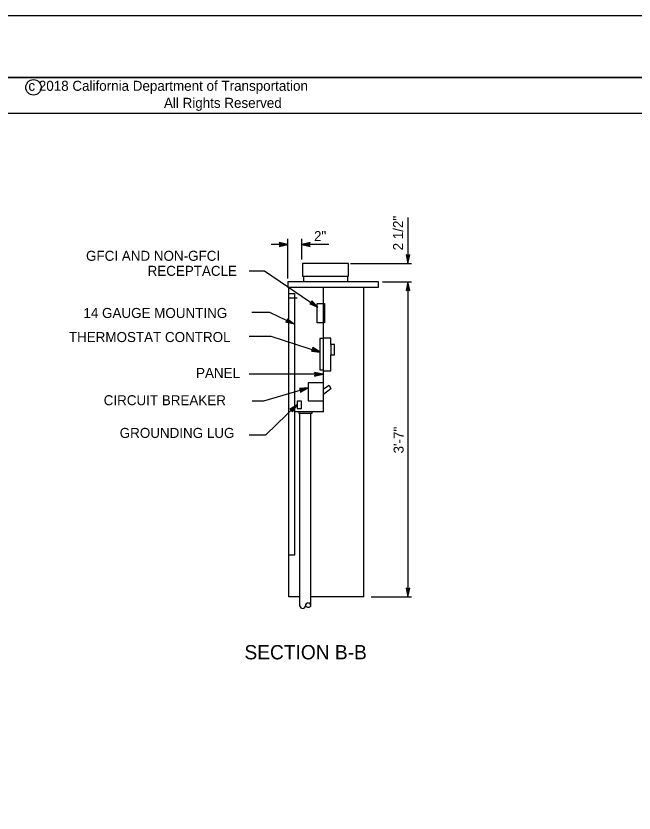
# Model space of a CAD drawing. Extents: x -893 to 867, y -474 to 712.
# Drawn here: x -178 to 253, y 155 to 712 of the extents above; entities that cross this region are included whole.
import ezdxf

# ---------------------------------------------------------------- set-up
doc = ezdxf.new("R2010")
doc.units = 0
for name, color, linetype in [('10 Sheet Format', 7, 'Continuous'), ('56 Stage 3 Anno', 7, 'Continuous'), ('57 Undefined', 7, 'Continuous'), ('60 Nongeo Data', 7, 'Continuous')]:
    doc.layers.add(name, color=color, linetype=linetype)

msp = doc.modelspace()

# ---------------------------------------------------------------- linework, layer by layer
at = {"layer": '10 Sheet Format'}
for p, q in [((-863.43, 668.96), (836.58, 668.96)), ((-813.45, 643.96), (811.55, 643.96))]:
    msp.add_line(p, q, dxfattribs=at)
for points in [[(-893.46, -474.05), (866.55, -474.05), (866.55, 711.96), (-893.46, 711.96)], [(-863.43, -431.04), (836.58, -431.04), (836.58, 668.96), (-863.43, 668.96)]]:
    msp.add_lwpolyline(points, close=True, dxfattribs=at)
msp.add_circle((-166.15, 662.07), 5.42, dxfattribs=at)
at = {"layer": '56 Stage 3 Anno'}
for p, q in [((95.24, 571.31), (95.24, 539.1)), ((11.46, 552.35), (-0.35, 552.35)), ((11.46, 552.35), (5.46, 553.68)), ((5.46, 553.68), (5.46, 553.68)), ((5.46, 553.68), (6.26, 552.35)), ((6.26, 552.35), (5.46, 551.01)), ((5.46, 551.01), (11.46, 552.35)), ((5.68, 551.37), (10.08, 552.35)), ((10.07, 552.36), (5.7, 553.32)), ((8.7, 552.35), (5.87, 552.98)), ((5.91, 551.73), (8.7, 552.35)), ((6.09, 552.08), (7.32, 552.35)), ((7.32, 552.35), (6.11, 552.62)), ((11.46, 528.49), (11.46, 556.32)), ((11.46, 552.35), (11.46, 552.35)), ((21.06, 541.92), (21.06, 556.32)), ((27.06, 553.69), (21.06, 552.35)), ((40.05, 552.35), (21.06, 552.35)), ((21.06, 552.35), (21.06, 552.35)), ((21.06, 552.35), (27.06, 551.02)), ((26.84, 553.34), (22.44, 552.35)), ((22.45, 552.35), (26.82, 551.38)), ((26.6, 552.98), (23.82, 552.36)), ((23.82, 552.36), (26.64, 551.73)), ((26.43, 552.63), (25.2, 552.36)), ((25.2, 552.36), (26.41, 552.09)), ((26.26, 552.35), (27.06, 553.69)), ((27.06, 551.02), (26.26, 552.35)), ((27.06, 553.69), (27.06, 553.69)), ((5.46, 551.01), (5.46, 551.01)), ((27.06, 551.02), (27.06, 551.02)), ((95.24, 544.3), (93.9, 545.1)), ((93.9, 545.1), (93.9, 545.1)), ((93.9, 545.1), (95.24, 539.1)), ((94.25, 544.89), (95.24, 540.48)), ((94.61, 544.65), (95.24, 541.87)), ((94.96, 544.48), (95.24, 543.25)), ((95.24, 539.1), (96.57, 545.1)), ((96.57, 545.1), (95.24, 544.3)), ((95.24, 540.49), (96.21, 544.87)), ((95.24, 541.87), (95.86, 544.69)), ((95.24, 543.25), (95.5, 544.46)), ((96.57, 545.1), (96.57, 545.1)), ((55.2, 539.1), (97.8, 539.1)), ((95.24, 539.1), (95.24, 539.1)), ((77.59, 526.31), (97.8, 526.31)), ((95.24, 526.31), (93.91, 520.31)), ((95.23, 524.92), (94.27, 520.55)), ((95.24, 523.55), (94.61, 520.73)), ((95.24, 526.31), (95.24, 306.4)), ((96.58, 520.31), (95.24, 526.31)), ((95.24, 526.31), (95.24, 526.31)), ((96.22, 520.53), (95.24, 524.93)), ((95.86, 520.76), (95.24, 523.55)), ((93.91, 520.31), (95.24, 521.11)), ((93.91, 520.31), (93.91, 520.31)), ((95.24, 522.17), (94.97, 520.96)), ((95.52, 520.94), (95.24, 522.17)), ((95.24, 521.11), (96.58, 520.31)), ((96.58, 520.31), (96.58, 520.31)), ((35.84, 461.75), (-15.55, 461.75)), ((95.24, 311.6), (93.9, 312.4)), ((93.9, 312.4), (93.9, 312.4)), ((93.9, 312.4), (95.24, 306.4)), ((94.25, 312.19), (95.24, 307.78)), ((94.61, 311.95), (95.24, 309.17)), ((94.96, 311.78), (95.24, 310.55)), ((95.24, 306.4), (96.57, 312.4)), ((96.57, 312.4), (95.24, 311.6)), ((95.24, 307.8), (96.21, 312.17)), ((95.24, 309.17), (95.86, 311.99)), ((95.24, 310.55), (95.5, 311.76)), ((96.57, 312.4), (96.57, 312.4)), ((69.61, 306.4), (97.8, 306.4)), ((95.24, 306.4), (95.24, 306.4))]:
    msp.add_line(p, q, dxfattribs=at)
for points in [[(-15.55, 533.92), (-4.93, 533.92), (32.3, 508.59)], [(-13.62, 505.15), (-1.48, 505.15), (15.94, 496.75)], [(-15.55, 488.44), (-0.57, 488.44), (33.93, 477.27)], [(-13.57, 443.23), (-5.47, 443.23), (25.5, 452.22)], [(-15.55, 419.54), (-3.93, 419.54), (17.87, 440.58)]]:
    msp.add_lwpolyline(points, dxfattribs=at)
for points in [[(26.71, 510.92), (32.3, 508.59), (28.22, 513.07), (28.19, 512.66), (31.18, 509.39), (27.08, 511.08), (27.45, 511.25), (30.07, 510.16), (28.17, 512.25), (28.14, 511.85), (28.96, 510.94), (27.83, 511.41), (28.11, 511.54), (28.22, 513.07), (28.11, 511.54)], [(11.19, 500.51), (15.94, 496.75), (10.05, 498.14), (10.39, 498.36), (14.7, 497.35), (11.23, 500.1), (11.27, 499.7), (13.49, 497.94), (10.73, 498.59), (11.07, 498.81), (12.27, 498.53), (11.3, 499.29), (11.33, 498.98), (10.05, 498.14), (11.33, 498.98)], [(27.91, 477.91), (33.93, 477.27), (28.75, 480.4), (28.84, 480), (32.63, 477.71), (28.22, 478.17), (28.53, 478.43), (31.35, 478.14), (28.93, 479.6), (29.01, 479.2), (30.06, 478.57), (28.84, 478.7), (29.08, 478.9), (28.75, 480.4), (29.08, 478.9)], [(29.93, 460.43), (35.84, 461.75), (29.93, 463.06), (30.14, 462.71), (34.47, 461.75), (30.14, 460.78), (30.35, 461.13), (33.12, 461.75), (30.35, 462.36), (30.56, 462.01), (31.76, 461.75), (30.56, 461.48), (30.72, 461.75), (29.93, 463.06), (30.72, 461.75)], [(20.23, 449.24), (25.5, 452.22), (19.47, 451.76), (19.77, 451.49), (24.19, 451.83), (20.33, 449.64), (20.43, 450.03), (22.9, 451.43), (20.07, 451.21), (20.37, 450.94), (21.6, 451.03), (20.52, 450.43), (20.6, 450.74), (19.47, 451.76), (20.6, 450.74)], [(20.23, 449.24), (25.5, 452.22), (19.47, 451.76), (19.77, 451.49), (24.19, 451.83), (20.33, 449.64), (20.43, 450.03), (22.9, 451.43), (20.07, 451.21), (20.37, 450.94), (21.6, 451.03), (20.52, 450.43), (20.6, 450.74), (19.47, 451.76), (20.6, 450.74)], [(12.7, 437.43), (17.87, 440.58), (14.53, 435.54), (14.44, 435.93), (16.89, 439.63), (13.1, 437.32), (13.49, 437.22), (15.91, 438.69), (14.35, 436.33), (14.25, 436.73), (14.93, 437.75), (13.88, 437.11), (14.19, 437.03), (14.53, 435.54), (14.19, 437.03)]]:
    msp.add_lwpolyline(points, close=True, dxfattribs=at)
at = {"layer": '60 Nongeo Data'}
for p, q in [((22.33, 530.15), (22.33, 526.31)), ((53.03, 530.15), (53.03, 526.31)), ((12.1, 306.32), (12.1, 522.48)), ((36.4, 435.59), (36.4, 522.55)), ((64.54, 484.11), (64.54, 522.48)), ((17.86, 514.88), (12.1, 514.88)), ((64.54, 306.32), (64.54, 485.38)), ((36.4, 435.59), (15.94, 435.59)), ((19.02, 435.48), (19.02, 434.22)), ((28.11, 434.22), (19.02, 434.22)), ((19.73, 377.02), (19.73, 434.26)), ((28.11, 435.48), (28.11, 434.22)), ((27.4, 347.28), (27.4, 434.15)), ((19.73, 299.8), (19.73, 377.02)), ((27.4, 299.8), (27.4, 348.3)), ((19.73, 306.32), (12.1, 306.32)), ((64.54, 306.32), (27.4, 306.32))]:
    msp.add_line(p, q, dxfattribs=at)
for points in [[(21.69, 539.1), (21.69, 530.15), (53.67, 530.15), (53.67, 539.1), (21.69, 539.1), (21.69, 533.99)], [(74.77, 526.31), (11.46, 526.31), (11.46, 522.48), (74.77, 522.48), (74.77, 526.31)], [(12.1, 518.08), (15.94, 518.08), (15.94, 335.31), (12.1, 335.31)], [(36.4, 486.78), (33.82, 486.78), (33.82, 464.74), (36.4, 464.74)], [(41.52, 482.43), (41.52, 486.94), (36.4, 486.94)], [(36.4, 464.08), (41.52, 464.08), (41.52, 475.4), (44.08, 475.4), (44.08, 482.43), (41.52, 482.43), (41.52, 474.76)], [(36.4, 455.63), (25.62, 455.63), (25.62, 443.13), (36.4, 443.13)], [(36.4, 451.46), (40.24, 454.02), (41.52, 451.46), (36.4, 447.62)]]:
    msp.add_lwpolyline(points, dxfattribs=at)
for points in [[(36.4, 511.17), (37.04, 511.17), (37.04, 497.56), (31.93, 497.56), (31.93, 511.17)], [(20.84, 442.86), (17.87, 442.86), (17.87, 437.76), (20.84, 437.76)]]:
    msp.add_lwpolyline(points, close=True, dxfattribs=at)
for centre, radius, start, end in [((25.55, 300.04), 1.9, 360, 180), ((21.74, 300.04), 1.9, 180, 0), ((25.69, 301.44), 2.44, 218.5119, 319.5374)]:
    msp.add_arc(centre, radius, start, end, dxfattribs=at)

# ---------------------------------------------------------------- texts
at = {"layer": '10 Sheet Format'}
for s, p in [('c 2018 California Department of Transportation', (-169.7, 659.67)), ('All Rights Reserved', (-75.07, 647.77))]:
    msp.add_text(s, height=7, dxfattribs=at).set_placement(p)
at = {"layer": '57 Undefined'}
for s, p in [('2 1/2"', (91.87, 548.24)), ('3\'-7"', (92.23, 406.43))]:
    msp.add_text(s, height=7, rotation=90, dxfattribs=at).set_placement(p)
for s, height, p in [('2"', 7, (29.66, 554.71)), ('GFCI AND NON-GFCI', 7, (-129.47, 540.95)), ('RECEPTACLE', 7, (-86.52, 530.45)), ('14 GAUGE MOUNTING', 7, (-131.3, 501.03)), ('THERMOSTAT CONTROL', 7, (-141.45, 484.22)), ('PANEL', 7, (-52.68, 459.13)), ('CIRCUIT BREAKER', 7, (-117.13, 440.1)), ('GROUNDING LUG', 7, (-105.97, 417.27)), ('SECTION B-B', 10, (-18.89, 262.63))]:
    msp.add_text(s, height=height, dxfattribs=at).set_placement(p)

doc.saveas('drawing.dxf')
